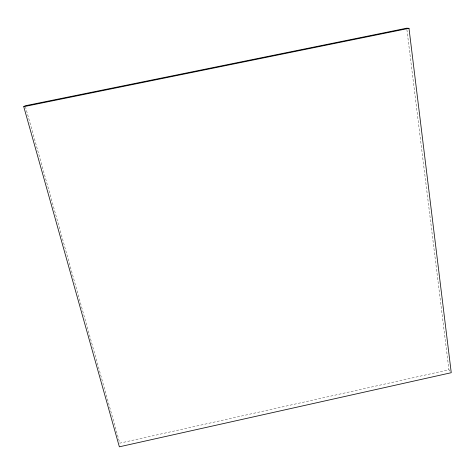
<?xml version="1.0" encoding="UTF-8"?>
<svg xmlns="http://www.w3.org/2000/svg" width="475" height="475" viewBox="0 0 475 475"><rect width="100%" height="100%" fill="white"/><g stroke="black" fill="none" stroke-linecap="round" stroke-linejoin="round"><path stroke-width="0.36" stroke-dasharray="2.38 1.78" d="M450.092 371.23L448.94 369.746L119.789 443.169L25.585 107.207M406.909 29.658L448.94 369.746"/><path stroke-width="0.71" d="M23.75 106.685L25.181 105.777L406.731 28.185L408.993 28.328L451.25 372.709L119.356 446.815L23.75 106.685L408.993 28.328"/></g></svg>
